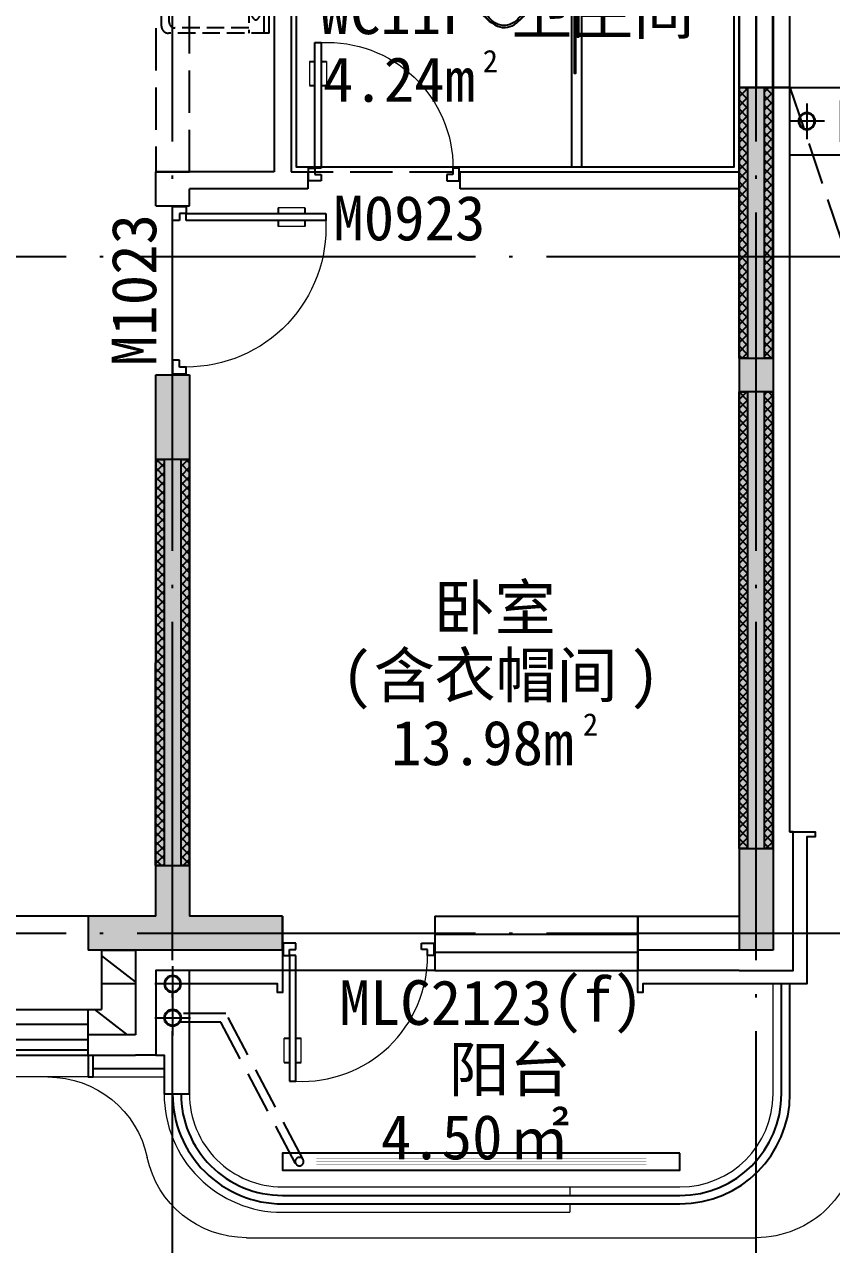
# Model space of a CAD drawing. Extents: x -46233 to 84150, y 109350 to 390860.
# Drawn here: x 45276 to 50049, y 254659 to 261873 of the extents above; entities that cross this region are included whole.
import ezdxf
from ezdxf.xclip import XClip

# ---------------------------------------------------------------- set-up
doc = ezdxf.new("R2010")
doc.units = 0
doc.header["$LTSCALE"] = 1000
doc.header["$MEASUREMENT"] = 0
doc.header["$XCLIPFRAME"] = 0
for name, pattern in [('125-WC-2x1.6+2.65x1.6$0$__DASH', [0.35, 0.25, -0.1]), ('3#-轴线$1$DOTE', [2.42, 2, -0.2, 0.02, -0.2]), ('3#楼O层线脚$0$DASH', [0.35, 0.25, -0.1]), ('3#楼O层线脚$0$DOTE', [2.42, 2, -0.2, 0.02, -0.2]), ('DASH', [0.35, 0.25, -0.1])]:
    doc.linetypes.add(name, pattern=pattern)
doc.layers.get('Defpoints').update_dxf_attribs({"color": 4, "linetype": 'DASH'})
for name, color, linetype in [('125-MC编号-偶反$0$A-ANNO-TEXT', 255, 'Continuous'), ('125-O-MC$0$A-ANNO-HATC-SOLD', 252, 'Continuous'), ('125-O-MC$0$A-COLU-CONC-HATC', 204, 'Continuous'), ('125-O-MC$0$A-DOOR', 51, 'Continuous'), ('125-O-MC$0$A-FLOR-HRAL', 71, 'Continuous'), ('125-O-MC$0$A-WALL-BLOK', 131, 'Continuous'), ('125-O-MC$0$A-WALL-INSL', 241, 'Continuous'), ('125-WC-2x1.6+2.65x1.6$0$A-FLOR-SPCL', 225, 'Continuous'), ('125-WC-2x1.6+2.65x1.6$0$FF-FIXT', 31, 'Continuous'), ('125-WC-2x1.6+2.65x1.6$0$FF-洁具及配件', 31, 'Continuous'), ('125-墙体$0$125-墙体$0$A-COLU-CONC-HATC', 204, 'Continuous'), ('125-墙体$0$125-墙体$0$A-DOOR', 51, 'Continuous'), ('125-墙体$0$125-墙体$0$A-WALL-BLOK', 131, 'Continuous'), ('125-墙体$0$125-墙体$0$A-WALL-CONC', 9, 'Continuous'), ('125-墙体$0$125-墙体$0$A-WALL-INSL', 241, 'Continuous'), ('125-文字-标反$0$A-ANNO-TEXT', 7, 'Continuous'), ('3#-轴线$1$A-ANNO-DOTE', 10, '3#-轴线$1$DOTE'), ('3#楼O层线脚$0$A-00-HX-113-wall-01Y$0$HRAL', 31, 'Continuous'), ('3#楼O层线脚$0$A-00-HX-113-wall-01Y$0$SUPF', 151, 'Continuous'), ('3#楼O层线脚$0$A-FLOR-OVHD', 171, '3#楼O层线脚$0$DASH'), ('3#楼O层线脚$0$A-FLOR-UNDR', 177, 'Continuous'), ('3#楼O层线脚$0$bolibeiban剖', 4, 'Continuous'), ('A-ANNO-HATC-PATT', 8, 'Continuous'), ('A-ANNO-TEXT', 255, 'Continuous'), ('A-DRAN-SYMB', 243, 'Continuous'), ('A-WALL-INSL', 241, 'Continuous'), ('S-ANNO-TEXT', 7, 'Continuous'), ('S-PC-FQ-WYQ', 4, 'Continuous')]:
    doc.layers.add(name, color=color, linetype=linetype)
doc.layers.add('3#楼O层线脚$0$A-00-15-1#-PM-2F$0$00-装饰-看', color=46, linetype='Continuous', lineweight=5)
doc.layers.add('3#楼O层线脚$0$A-00-15-4#-PM-TF$0$00-装饰-看', color=46, linetype='Continuous', lineweight=5)
doc.styles.add('125-MC编号-偶反$0$Standard', font='')
doc.styles.add('125-文字-标反$0$Standard', font='')
doc.styles.get("Standard").update_dxf_attribs({"font": ''})
doc.styles.get('125-MC编号-偶反$0$Standard').set_extended_font_data('SimSun')
doc.styles.get('125-文字-标反$0$Standard').set_extended_font_data('SimSun')
doc.styles.get('Standard').set_extended_font_data('SimSun')
pattern_1 = [(0, (0, 0), (0, 350), []), (37.875, (400, 0), (-169.615, 218.0767), []), (90, (400, 0), (-450, 3e-14), [])]

# ---------------------------------------------------------------- blocks, each defined once
blk = doc.blocks.new('125-WC-2x1.6+2.65x1.6$0$A$C096A077C')
at = {"layer": '125-WC-2x1.6+2.65x1.6$0$A-FLOR-SPCL'}
blk.add_line((-182.2, 0), (56.6, 0), dxfattribs=at)
for points in [[(-366, -84), (-534, -84), (-534, 84), (-366, 84)], [(-368.8, -81.2), (-531.2, -81.2), (-531.2, 81.2), (-368.8, 81.2)], [(-30, -23), (-30, 23), (-150, 23), (-150, -23)], [(-150, 20), (-150, -20), (-30, -20), (-30, 20)], [(-30, -60), (-30, 60), (0, 60), (0, -60)]]:
    blk.add_lwpolyline(points, close=True, dxfattribs=at)
for points in [[(-450, -44.8), (-450, 44.8)], [(-405.2, 0), (-494.8, 0)]]:
    blk.add_lwpolyline(points, dxfattribs=at)
blk.add_circle((-450, 0), 11.2, dxfattribs=at)
blk = doc.blocks.new('125-WC-2x1.6+2.65x1.6$0$A$C569A68CE')
at = {"layer": '125-WC-2x1.6+2.65x1.6$0$A-FLOR-SPCL'}
for p, q in [((-17.2, -195.2), (-16.1, -195.2)), ((14, -195.2), (15.1, -195.2))]:
    blk.add_line(p, q, dxfattribs=at)
for points in [[(20.6, 14.3), (16.6, 19.5), (11.4, 23.5), (5.4, 25.9), (-1, 26.8), (-7.5, 25.9), (-13.5, 23.5), (-18.7, 19.5), (-22.7, 14.3), (-25.1, 8.3), (-26, 1.8), (-25.1, -4.6), (-22.7, -10.6), (-18.7, -15.8), (-13.5, -19.8), (-7.6, -22.2), (-6.7, -22.7), (-6, -23.2), (-5.4, -24), (-5, -24.8), (-5, -25.7), (-5, -76.2), (-4.9, -77.3), (-4.6, -78.2), (-3.9, -79), (-3, -79.7), (-2.1, -80), (-1, -80.2), (0, -80), (0.9, -79.7), (1.8, -79), (2.5, -78.2), (2.9, -77.3), (3, -76.2), (3, -25.7), (3, -24.8), (3.3, -24), (3.9, -23.2), (4.6, -22.7), (5.5, -22.2), (11.4, -19.8), (16.6, -15.8), (20.6, -10.6), (23.1, -4.6), (24, 1.8), (23.1, 8.3)], [(20.2, 14), (16.3, 19.1), (11.2, 23), (5.3, 25.4), (-1, 26.3), (-7.3, 25.4), (-13.2, 23), (-18.3, 19.1), (-22.2, 14), (-24.6, 8.1), (-25.5, 1.8), (-24.6, -4.5), (-22.2, -10.4), (-18.3, -15.5), (-13.2, -19.4), (-7.3, -21.8), (-6.4, -22.3), (-5.6, -22.9), (-4.9, -23.8), (-4.5, -24.7), (-4.5, -25.7), (-4.5, -76.2), (-4.4, -77.2), (-4.1, -78), (-3.5, -78.7), (-2.7, -79.3), (-1.9, -79.6), (-1, -79.7), (-0.1, -79.6), (0.7, -79.3), (1.5, -78.7), (2.1, -78), (2.4, -77.2), (2.5, -76.2), (2.5, -25.7), (2.5, -24.7), (2.9, -23.8), (3.6, -22.9), (4.4, -22.3), (5.3, -21.8), (11.2, -19.4), (16.3, -15.5), (20.2, -10.4), (22.6, -4.5), (23.5, 1.8), (22.6, 8.1)], [(16, -16.3), (15, -17.1), (15, -190.2), (14.4, -194.3), (12.8, -198.2), (10.3, -201.5), (7, -204), (3.1, -205.6), (-1, -206.2), (-5.2, -205.6), (-9, -204), (-12.3, -201.5), (-14.9, -198.2), (-16.5, -194.3), (-17, -190.2), (-17, -17.1), (-18, -16.3), (-18, -190.2), (-17.5, -194.6), (-15.8, -198.7), (-13.1, -202.2), (-9.5, -204.9), (-5.4, -206.6), (-1, -207.2), (3.4, -206.6), (7.5, -204.9), (11, -202.2), (13.7, -198.7), (15.4, -194.6), (16, -190.2)], [(15, -17.1), (11.4, -19.8), (5.5, -22.2), (4.6, -22.7), (3.9, -23.2), (3.3, -24), (3, -24.8), (3, -25.7), (3, -76.2), (2.8, -77.9), (1.8, -79), (0.5, -80), (-1.6, -80.2), (-3, -79.7), (-3.9, -79), (-4.9, -77.9), (-5, -76.2), (-5, -25.7), (-5, -24.8), (-5.4, -24), (-6, -23.2), (-6.7, -22.7), (-7.6, -22.2), (-13.5, -19.8), (-17, -17.1), (-17, -190.2), (-16.5, -194.3), (-14.9, -198.2), (-12.3, -201.5), (-9, -204), (-5.2, -205.6), (-1, -206.2), (3.1, -205.6), (7, -204), (10.3, -201.5), (12.8, -198.2), (14.4, -194.3), (15, -190.2)]]:
    blk.add_lwpolyline(points, close=True, dxfattribs=at)
blk.add_lwpolyline([(-13.5, -71.5), (-13.5, -71.3), (-13.5, -71.2), (-13.4, -71), (-13.4, -70.8), (-13.3, -70.6), (-13.2, -70.5), (-13.1, -70.3), (-12.9, -70.1), (-12.8, -70), (-12.6, -69.8), (-12.2, -69.5), (-11.7, -69.2), (-11.1, -68.9), (-10.5, -68.6), (-9.9, -68.3), (-9.2, -68.1), (-7.6, -67.7), (-5.8, -67.4), (-4, -67.2), (-2, -67), (-0.1, -67), (1.9, -67.2), (3.7, -67.4), (5.5, -67.7), (7.1, -68.1), (7.8, -68.3), (8.5, -68.6), (9.1, -68.9), (9.6, -69.2), (10.1, -69.5), (10.5, -69.8), (10.7, -70), (10.9, -70.1), (11, -70.3), (11.1, -70.5), (11.2, -70.6), (11.3, -70.8), (11.4, -71), (11.4, -71.2), (11.5, -71.3), (11.5, -71.5), (11.5, -71.7), (11.4, -71.9), (11.4, -72.1), (11.3, -72.2), (11.2, -72.4), (11.1, -72.6), (11, -72.7), (10.9, -72.9), (10.7, -73.1), (10.5, -73.2), (10.1, -73.6), (9.6, -73.9), (9.1, -74.2), (8.5, -74.4), (7.8, -74.7), (7.1, -74.9), (5.5, -75.4), (3.7, -75.7), (1.9, -75.9), (-0.1, -76), (-2, -76), (-4, -75.9), (-5.8, -75.7), (-7.6, -75.4), (-9.2, -74.9), (-9.9, -74.7), (-10.5, -74.4), (-11.1, -74.2), (-11.7, -73.9), (-12.2, -73.6), (-12.6, -73.2), (-12.8, -73.1), (-12.9, -72.9), (-13.1, -72.7), (-13.2, -72.6), (-13.3, -72.4), (-13.4, -72.2), (-13.4, -72.1), (-13.5, -71.9), (-13.5, -71.7), (-13.5, -71.5)], dxfattribs=at)
blk = doc.blocks.new('125-WC-2x1.6+2.65x1.6$0$A$C05716B03')
at = {"layer": '125-WC-2x1.6+2.65x1.6$0$A-FLOR-SPCL'}
for points in [[(-100, 400), (500, 400), (500, 0), (-100, 0)], [(475, 25), (-75, 25), (-75, 375), (475, 375)]]:
    blk.add_lwpolyline(points, close=True, dxfattribs=at)
for radius in [36, 23]:
    blk.add_circle((200, 192.2), radius, dxfattribs=at)
blk = doc.blocks.new('125-WC-2x1.6+2.65x1.6$0$A$C4A066A6E')
at = {"layer": '125-WC-2x1.6+2.65x1.6$0$FF-FIXT', "color": 8}
blk.add_blockref('125-WC-2x1.6+2.65x1.6$0$A$C569A68CE', (0, 456.5), dxfattribs=at)
at = {"layer": '125-WC-2x1.6+2.65x1.6$0$FF-洁具及配件', "color": 8, "ltscale": 0.01, "xscale": -1}
blk.add_blockref('125-WC-2x1.6+2.65x1.6$0$A$C05716B03', (200, 0), dxfattribs=at)
blk = doc.blocks.new('125-WC-2x1.6+2.65x1.6$0$REWREWR')
at = {"layer": '125-WC-2x1.6+2.65x1.6$0$A-FLOR-SPCL', "linetype": '125-WC-2x1.6+2.65x1.6$0$__DASH', "ltscale": 0.5}
for p, q in [((15260162.3, -510296.4), (15260785.1, -510296.4)), ((15260112.3, -511062.7), (15260112.3, -510346.4)), ((15260150.1, -510918.5), (15260150.1, -510391.3)), ((15260190.1, -510351.3), (15260757.4, -510351.3)), ((15260797.4, -510918.5), (15260797.4, -510391.3)), ((15260835.1, -510346.4), (15260835.1, -511062.7)), ((15260835.1, -510918.1), (15260112.3, -510918.1)), ((15260112.3, -511026.9), (15260709.4, -511026.9)), ((15260242.6, -510974.7), (15260242.6, -510964.2)), ((15260323.9, -510949.8), (15260259.2, -510949.8)), ((15260259.2, -510949.8), (15260259.2, -510966.4)), ((15260259.2, -510966.4), (15260323.9, -510966.4)), ((15260323.9, -510966.4), (15260323.9, -510949.8)), ((15260334.3, -510975.9), (15260334.2, -510964.2)), ((15260709.4, -510997.1), (15260709.4, -511027.7)), ((15260792.6, -510997.1), (15260709.4, -510997.1)), ((15260792.6, -511027.7), (15260792.6, -510997.1)), ((15260792.6, -511026.9), (15260835.1, -511026.9)), ((15260112.3, -511062.7), (15260835.1, -511062.7))]:
    blk.add_line(p, q, dxfattribs=at)
blk.add_lwpolyline([(15260374, -510968.3, 0.185158), (15260369.1, -510955.6, 0.102042), (15260349.7, -510941.2, 0.060862), (15260324.6, -510933.2, 0.047173), (15260290.9, -510930, 0.047173), (15260257.1, -510933.2, 0.060862), (15260232.1, -510941.2, 0.102042), (15260212.6, -510955.6, 0.185158), (15260207.7, -510968.3, 0.185158), (15260212.6, -510981, 0.102042), (15260232.1, -510995.4, 0.060862), (15260257.1, -511003.4, 0.047173), (15260290.9, -511006.6, 0.047173), (15260324.6, -511003.4, 0.060862), (15260349.7, -510995.4, 0.102042), (15260369.1, -510981, 0.185158)], format="xyb", close=True, dxfattribs=at)
for points in [[(15260259.2, -510955.1, 0.008736), (15260256, -510955.8, 0.076276), (15260244.5, -510960.8, 0.259034), (15260242.6, -510964.2, 0.259034)], [(15260242.6, -510964.2, 0.259034), (15260244.5, -510967.6, 0.076276), (15260256, -510972.5, 0.036515), (15260269.5, -510975, 0.026615), (15260288.4, -510976, 0.026615), (15260307.2, -510975, 0.036515), (15260320.8, -510972.5, 0.076276), (15260332.3, -510967.6, 0.259034), (15260334.2, -510964.2, 0.259034), (15260332.3, -510960.8, 0.056762), (15260323.9, -510956.7, 0.036515)], [(15260242.6, -510974.7, 0.259034), (15260244.5, -510978.1, 0.076276), (15260256, -510983.1, 0.036515), (15260269.5, -510985.5, 0.026615), (15260288.4, -510986.5, 0.026615), (15260307.2, -510985.5, 0.036515), (15260320.8, -510983.1, 0.076276), (15260332.3, -510978.1, 0.259034), (15260334.2, -510974.7, 0.078462), (15260334, -510973.5, 0.056762)]]:
    blk.add_lwpolyline(points, format="xyb", dxfattribs=at)
blk.add_circle((15260748.8, -511027.7), 17.5, dxfattribs=at)
for centre, radius, start, end in [((15260162.3, -510346.4), 50, 90, 180), ((15260785.1, -510346.4), 50, 0, 90), ((15260190.1, -510391.3), 40, 90, 180), ((15260757.4, -510391.3), 40, 0, 90)]:
    blk.add_arc(centre, radius, start, end, dxfattribs=at)
at = {"layer": '125-WC-2x1.6+2.65x1.6$0$A-FLOR-SPCL', "linetype": '125-WC-2x1.6+2.65x1.6$0$__DASH', "ltscale": 0.5, "width": 0.8, "flags": 9}
for tag in ['YSIZE', 'XSIZE']:
    blk.add_attdef(tag, (15260490.1, -511062.7), '', height=0.5, rotation=180, dxfattribs=at)
blk = doc.blocks.new('125-WC-2x1.6+2.65x1.6$0$A$C446C3F73')
at = {"layer": '125-WC-2x1.6+2.65x1.6$0$A-FLOR-SPCL'}
blk.add_lwpolyline([(-50, -50), (50, -50), (50, 50), (-50, 50)], close=True, dxfattribs=at)
for centre, radius in [((-39.1, 39.1), 4), ((0, 0), 40), ((39.1, 39.1), 4), ((-39.1, -39.1), 4), ((39.1, -39.1), 4)]:
    blk.add_circle(centre, radius, dxfattribs=at)
blk = doc.blocks.new('125-WC-2x1.6+2.65x1.6$0$dfghrtjrtuj6')
at = {"layer": '125-WC-2x1.6+2.65x1.6$0$A-FLOR-SPCL'}
for points in [[(-217, 0, 0.071142), (-213, -58.1, 0.019152), (-192.8, -212.4, 0.090609), (-149, -404.1, 0.163158), (-38.2, -508, 0.273043), (72.6, -489.5, 0.094885), (149, -404.1, 0.090609), (192.8, -212.4, 0.019152), (213, -58.1, 0.071142), (217, 0)], [(-165, -12.4, 0.180688), (-197.1, -185.5, -4.705295)], [(-106.5, -6.4, 0.237416), (-193.6, -207.9, -3.87225)], [(-119.9, -51.4, 0.129606), (-179.5, -259.3, 0.211204), (-80.1, -482.5, 2.252949)], [(105.7, -51.3, -0.095348), (165.9, -224.7, -0.180567), (119.8, -417.3, -0.059956), (65.2, -480.7, -0.149733), (0, -503.9, -0.149733), (-65.2, -480.7, -0.059956), (-119.9, -417.3, -0.180567), (-165.9, -224.7, -0.095348), (-105.7, -51.3, 0.095348)], [(-61.3, -50.9), (-61.5, -31.5, 1.018669), (-84.1, -31.5), (-85.1, -51.1)], [(61.3, -50.9), (61.5, -31.5, -1.018669), (84.1, -31.5), (85.1, -51.1)], [(119.9, -51.4, -0.129606), (179.5, -259.3, -0.211204), (80.1, -482.5, -2.252949)], [(106.5, -6.4, -0.237416), (193.6, -207.9, 3.87225)], [(165, -12.4, -0.180688), (197.1, -185.5, 4.705295)]]:
    blk.add_lwpolyline(points, format="xyb", dxfattribs=at)
blk.add_lwpolyline([(-119.9, -51.4), (119.9, -51.4)], dxfattribs=at)
blk = doc.blocks.new('125-WC-2x1.6+2.65x1.6')
at = {"layer": '125-WC-2x1.6+2.65x1.6$0$A-FLOR-SPCL'}
for p, q in [((3320, -970), (2130, -970)), ((1030, -1370), (1970, -1370)), ((990, -1930), (990, -1730)), ((1770, -1930), (990, -1930))]:
    blk.add_line(p, q, dxfattribs=at)
for points in [[(1030, -1570), (1970, -1570), (1970, -30), (30, -30), (30, -1220), (1030, -1220)], [(994.7, -542.8), (1004.7, -542.8), (1004.7, -1137.8), (994.7, -1137.8)], [(1009, -625), (1019, -625), (1019, -1220), (1009, -1220)], [(716, -1250), (934, -1250), (934, -1584), (716, -1584)], [(1279.8, -1413.6), (1720.2, -1413.6), (1720.2, -1525.9), (1279.8, -1525.9)], [(2130, -1570), (3320, -1570), (3320, -1410), (2130, -1410)], [(2150, -1550), (3300, -1550), (3300, -1430), (2150, -1430)], [(30, -1730), (2620, -1730), (2620, -3270), (30, -3270)], [(947.9, -1730), (957.9, -1730), (957.9, -2500), (947.9, -2500)], [(990, -1890), (2620, -1890), (2620, -1730), (990, -1730)], [(1010, -1870), (2600, -1870), (2600, -1750), (1010, -1750)], [(966.4, -1945.7), (976.4, -1945.7), (976.4, -2715.7), (966.4, -2715.7)]]:
    blk.add_lwpolyline(points, close=True, dxfattribs=at)
for points in [[(970, -30), (970, -1220)], [(1030, -30), (1030, -1220)], [(2100, -950), (2130, -950), (2130, -1570), (3320, -1570), (3320, -970), (3450, -970), (3450, -1000.4)], [(934, -1250), (716, -1584)], [(716, -1250), (934, -1584)], [(930.5, -3270), (930.5, -1730)], [(990, -3270), (990, -1730)], [(1770, -1730), (2620, -1730), (2620, -2330), (1770, -2330), (1770, -1930)]]:
    blk.add_lwpolyline(points, dxfattribs=at)
at = {"layer": '125-WC-2x1.6+2.65x1.6$0$A-FLOR-SPCL', "linetype": '125-WC-2x1.6+2.65x1.6$0$__DASH', "ltscale": 0.5}
blk.add_lwpolyline([(1612.7, -1886.4), (1172.3, -1886.4), (1172.3, -1774.1), (1612.7, -1774.1)], close=True, dxfattribs=at)
at = {"layer": 'Defpoints'}
for points in [[(0, 0), (2000, 0), (2000, -1600), (0, -1600)], [(0, -1700), (2650, -1700), (2650, -3300), (0, -3300)]]:
    blk.add_lwpolyline(points, close=True, dxfattribs=at)
at = {"layer": '125-WC-2x1.6+2.65x1.6$0$A-FLOR-SPCL'}
for name, p, rotation in [('125-WC-2x1.6+2.65x1.6$0$A$C096A077C', (450, -1220), 270), ('125-WC-2x1.6+2.65x1.6$0$A$C4A066A6E', (2724, -1086.7), 180), ('125-WC-2x1.6+2.65x1.6$0$A$C096A077C', (480, -1730), 90)]:
    blk.add_blockref(name, p, dxfattribs=dict(at, rotation=rotation))
at = {"layer": '125-WC-2x1.6+2.65x1.6$0$A-FLOR-SPCL', "xscale": -1}
for name, p, rotation in [('125-WC-2x1.6+2.65x1.6$0$dfghrtjrtuj6', (1502.5, -1370), 180), ('125-WC-2x1.6+2.65x1.6$0$A$C446C3F73', (450, -1150), 270), ('125-WC-2x1.6+2.65x1.6$0$A$C446C3F73', (1080, -1320), 270), ('125-WC-2x1.6+2.65x1.6$0$A$C446C3F73', (480, -1780), 270), ('125-WC-2x1.6+2.65x1.6$0$A$C446C3F73', (1040, -1980), 270)]:
    blk.add_blockref(name, p, dxfattribs=dict(at, rotation=rotation))
at = {"layer": '125-WC-2x1.6+2.65x1.6$0$A-FLOR-SPCL'}
blk.add_blockref('125-WC-2x1.6+2.65x1.6$0$A$C4A066A6E', (2199.2, -2212.4), dxfattribs=at)
at = {"layer": '125-WC-2x1.6+2.65x1.6$0$A-FLOR-SPCL', "xscale": -1}
blk.add_blockref('125-WC-2x1.6+2.65x1.6$0$A$C446C3F73', (2800, -1839.7), dxfattribs=at)
at = {"layer": '125-WC-2x1.6+2.65x1.6$0$A-FLOR-SPCL', "xscale": -0.830108359133127, "yscale": 0.830108359133127, "zscale": 0.830108359133127, "rotation": 270}
blk.add_blockref('125-WC-2x1.6+2.65x1.6$0$REWREWR', (427017.4, -12670026.1), dxfattribs=at)
at = {"layer": '125-WC-2x1.6+2.65x1.6$0$FF-洁具及配件', "xscale": -1}
blk.add_blockref('125-WC-2x1.6+2.65x1.6$0$dfghrtjrtuj6', (1390, -1930), dxfattribs=at)
blk = doc.blocks.new('125-墙体$0$125-墙体$0$$DorLib2D$00000009')
for p, q in [((0.4129, 0.9053), (0.4129, 0.0807)), ((0.4541, 0.9053), (0.4129, 0.9053)), ((0.4541, 0.0807), (0.4541, 0.9053)), ((0.4129, 0.7822), (0.378, 0.7822)), ((0.489, 0.7822), (0.4541, 0.7822)), ((0.4129, 0.6235), (0.378, 0.6235)), ((0.489, 0.6235), (0.4541, 0.6235)), ((-0.4941, 0.0807), (-0.4529, 0.0807)), ((-0.4941, -0.0018), (-0.4941, 0.0807)), ((-0.4529, 0.0807), (-0.4529, 0.0395)), ((0.4129, 0.0807), (0.4541, 0.0807)), ((0.4953, 0.0807), (0.4541, 0.0807)), ((0.4541, 0.0807), (0.4541, 0.0395)), ((0.4953, -0.0018), (0.4953, 0.0807)), ((-0.4529, 0.0395), (-0.4117, 0.0395)), ((-0.4117, 0.0395), (-0.4117, -0.0018)), ((0.4541, 0.0395), (0.4129, 0.0395)), ((0.4129, 0.0395), (0.4129, -0.0018)), ((-0.4941, -0.0018), (-0.4941, -0.0018)), ((-0.4117, -0.0018), (-0.4941, -0.0018)), ((0.4129, -0.0018), (0.4953, -0.0018)), ((0.4953, -0.0018), (0.4953, -0.0018))]:
    blk.add_line(p, q)
at = {"lineweight": 13}
for p, q in [((0.378, 0.7822), (0.378, 0.6235)), ((0.489, 0.7822), (0.489, 0.6235))]:
    blk.add_line(p, q, dxfattribs=at)
blk.add_arc((0.3716, 0.0817), 0.8246, 87.13397, 180.07167, dxfattribs=at)
blk = doc.blocks.new('125-墙体$0$125-墙体$0$$TCHSYS$WIN2D')
for p, q in [((-0.5, 0.5), (0.5, 0.5)), ((-0.5, 0.5), (-0.5, -0.5)), ((0.5, 0.5), (0.5, -0.5)), ((0.5, 0.167), (-0.5, 0.167)), ((0.5, -0.167), (-0.5, -0.167)), ((-0.5, -0.5), (0.5, -0.5))]:
    blk.add_line(p, q)
blk = doc.blocks.new('125-墙体')
at = {"layer": '125-墙体$0$125-墙体$0$A-COLU-CONC-HATC'}
for points in [[(100, -6100), (-100, -6100), (-100, -6650), (100, -6650)], [(100, -6650), (-100, -6650), (-100, -11200), (100, -11000)], [(3550, -11000), (3550, -7800), (3350, -7800), (3350, -11000), (3450, -11066.7)], [(100, -11000), (-100, -11200), (100, -11200)], [(2800, -11200), (3450, -11200), (3450, -11066.7), (3350, -11000), (2800, -11000)], [(3450, -11066.7), (3450, -11200), (3950, -11200), (3950, -11000), (3550, -11000)]]:
    blk.add_hatch(color=256, dxfattribs=at).paths.add_polyline_path(points)
at = {"layer": '125-墙体$0$125-墙体$0$A-WALL-BLOK'}
for p, q in [((2750, -5000), (2750, -6600)), ((2850, -5000), (2850, -6600)), ((1750, -6600), (100, -6600)), ((1750, -6700), (1750, -6600)), ((2750, -6600), (2650, -6600)), ((2650, -6600), (2650, -6700)), ((2850, -6600), (3550, -6600)), ((3550, -6800), (3550, -6600)), ((100, -6700), (1750, -6700)), ((2650, -6700), (2800, -6700)), ((2800, -6700), (3350, -6700)), ((3350, -6800), (3350, -6700))]:
    blk.add_line(p, q, dxfattribs=at)
at = {"layer": '125-墙体$0$125-墙体$0$A-WALL-CONC'}
for p, q in [((-100, -6100), (100, -6100)), ((-100, -6100), (-100, -6650)), ((100, -6100), (100, -6650)), ((-100, -6650), (-100, -11200)), ((100, -6650), (100, -11000)), ((3550, -6800), (3350, -6800)), ((3550, -7800), (3350, -7800)), ((3350, -7800), (3350, -11000)), ((3550, -11000), (3550, -7800)), ((100, -11000), (100, -11000)), ((100, -11000), (100, -11200)), ((2800, -11000), (3350, -11000)), ((2800, -11000), (2800, -11200)), ((3550, -11000), (3950, -11000)), ((3950, -11000), (3950, -11200)), ((-100, -11200), (100, -11200)), ((2800, -11200), (3450, -11200)), ((3450, -11200), (3950, -11200))]:
    blk.add_line(p, q, dxfattribs=at)
at = {"layer": '125-墙体$0$125-墙体$0$A-WALL-INSL'}
blk.add_line((-200, -6100), (-100, -6100), dxfattribs=at)
at = {"layer": 'Defpoints'}
blk.add_lwpolyline([(3350, -3300), (3550, -3300), (3550, -6600), (3350, -6600)], close=True, dxfattribs=at)
blk.add_blockref('125-WC-2x1.6+2.65x1.6', (100, -3300))
at = {"layer": '125-墙体$0$125-墙体$0$A-DOOR'}
for name, p, xscale, yscale, zscale, rotation in [('125-墙体$0$125-墙体$0$$TCHSYS$WIN2D', (-50, -5750), -700, 300, 300, 270), ('125-墙体$0$125-墙体$0$$DorLib2D$00000009', (3450, -7300), 1000, 1000, 200, 90)]:
    blk.add_blockref(name, p, dxfattribs=dict(at, xscale=xscale, yscale=yscale, zscale=zscale, rotation=rotation))
at = {"layer": '125-墙体$0$125-墙体$0$A-DOOR', "xscale": 900, "yscale": 900, "zscale": 100}
blk.add_blockref('125-墙体$0$125-墙体$0$$DorLib2D$00000009', (2200, -6650), dxfattribs=at)
blk = doc.blocks.new('125-文字-标')
at = {"layer": 'Defpoints'}
blk.add_lwpolyline([(-10350, 4000), (-7150, 4000), (-7150, 7000), (-10350, 7000)], close=True, dxfattribs=at)
blk = doc.blocks.new('125-文字-标反')
at = {"layer": '125-文字-标反$0$A-ANNO-TEXT', "style": '125-文字-标反$0$Standard'}
for s, height, p in [('卫生间', 264.35, (9003.5, 1315)), ('WC11F', 264.35, (7869.3, 1315)), ('卧室', 264.35, (8543.7, -2206.6)), ('含衣帽间', 264.35, (8188.6, -2606.6)), ('(', 264.3, (7999.5, -2606.6)), (')', 264.3, (9700.8, -2606.6))]:
    blk.add_text(s, height=height, dxfattribs=at).set_placement(p)
at = {"layer": 'Defpoints', "style": '125-文字-标反$0$Standard'}
for s, height, p in [('4.24m', 264.35, (7888.6, 915)), ('2', 132.2, (8833.7, 1090)), ('2', 132.2, (9425.7, -2831.6)), ('13.98m', 264.35, (8291.6, -3006.6))]:
    blk.add_text(s, height=height, dxfattribs=at).set_placement(p)
blk = doc.blocks.new('3#-标准层')
at = {"xscale": -1}
blk.add_blockref('125-墙体', (41800, 0), dxfattribs=at)
for name, p in [('125-文字-标', (10450, -7100)), ('125-文字-标反', (31350, -7100))]:
    blk.add_blockref(name, p)
blk = doc.blocks.new('125-O-MC$0$BGBFG')
at = {"layer": '125-O-MC$0$A-FLOR-HRAL'}
blk.add_lwpolyline([(0, 0), (700, 0), (700, -60), (0, -60)], close=True, dxfattribs=at)
blk.add_lwpolyline([(700, 0), (700, -90)], dxfattribs=at)
blk = doc.blocks.new('125-O-MC$0$$DorLib2D$00000009')
for p, q in [((0.4129, 0.9053), (0.4129, 0.0807)), ((0.4541, 0.9053), (0.4129, 0.9053)), ((0.4541, 0.0807), (0.4541, 0.9053)), ((0.4129, 0.7822), (0.378, 0.7822)), ((0.489, 0.7822), (0.4541, 0.7822)), ((0.4129, 0.6235), (0.378, 0.6235)), ((0.489, 0.6235), (0.4541, 0.6235)), ((-0.4941, 0.0807), (-0.4529, 0.0807)), ((-0.4941, -0.0018), (-0.4941, 0.0807)), ((-0.4529, 0.0807), (-0.4529, 0.0395)), ((0.4129, 0.0807), (0.4541, 0.0807)), ((0.4953, 0.0807), (0.4541, 0.0807)), ((0.4541, 0.0807), (0.4541, 0.0395)), ((0.4953, -0.0018), (0.4953, 0.0807)), ((-0.4529, 0.0395), (-0.4117, 0.0395)), ((-0.4117, 0.0395), (-0.4117, -0.0018)), ((0.4541, 0.0395), (0.4129, 0.0395)), ((0.4129, 0.0395), (0.4129, -0.0018)), ((-0.4941, -0.0018), (-0.4941, -0.0018)), ((-0.4117, -0.0018), (-0.4941, -0.0018)), ((0.4129, -0.0018), (0.4953, -0.0018)), ((0.4953, -0.0018), (0.4953, -0.0018))]:
    blk.add_line(p, q)
at = {"lineweight": 13}
for p, q in [((0.378, 0.7822), (0.378, 0.6235)), ((0.489, 0.7822), (0.489, 0.6235))]:
    blk.add_line(p, q, dxfattribs=at)
blk.add_arc((0.3716, 0.0817), 0.8246, 87.13397, 180.07167, dxfattribs=at)
blk = doc.blocks.new('125-O-MC$0$$TCHSYS$WIN2D')
for p, q in [((-0.5, 0.5), (0.5, 0.5)), ((-0.5, 0.5), (-0.5, -0.5)), ((0.5, 0.5), (0.5, -0.5)), ((0.5, 0.1667), (-0.5, 0.1667)), ((0.5, -0.1667), (-0.5, -0.1667)), ((-0.5, -0.5), (0.5, -0.5))]:
    blk.add_line(p, q)
blk = doc.blocks.new('125-O-MC$0$$WINLIB2D$00000001')
at = {"color": 0}
for points in [[(-0.5, 0.5), (-0.5, -0.5)], [(-0.5, 0.5), (0.5, 0.5)], [(0.5, -0.5), (0.5, 0.5)], [(0.5, 0.1667), (-0.5, 0.1667)], [(0.5, -0.1667), (-0.5, -0.1667)], [(-0.5, -0.5), (0.5, -0.5)]]:
    blk.add_lwpolyline(points, dxfattribs=at)
blk = doc.blocks.new('125-O-MC')
at = {"layer": '125-O-MC$0$A-COLU-CONC-HATC'}
h = blk.add_hatch(dxfattribs=at)
h.set_pattern_fill('空心砖', color=256, scale=100, style=0)
h.set_pattern_definition(pattern_1)
h.paths.add_polyline_path([(3670, -11200), (3670, -11700), (3870, -11550), (3870, -11200)])
h = blk.add_hatch(dxfattribs=at)
h.set_pattern_fill('空心砖', color=256, scale=100, style=0)
h.set_pattern_definition(pattern_1)
h.paths.add_polyline_path([(3670, -11700), (3950, -11700), (3950, -11550), (3870, -11550)])
at = {"layer": '125-O-MC$0$A-ANNO-HATC-SOLD'}
blk.add_lwpolyline([(3950, -11000), (6950, -11000)], dxfattribs=at)
at = {"layer": '125-O-MC$0$A-DOOR'}
blk.add_line((1900, -11320), (2800, -11320), dxfattribs=at)
at = {"layer": '125-O-MC$0$A-WALL-BLOK'}
for p, q in [((700, -11000), (100, -11000)), ((100, -11000), (100, -11200)), ((700, -11200), (700, -11000)), ((2800, -11200), (2800, -11000)), ((100, -11200), (700, -11200)), ((3670, -11200), (3670, -11700)), ((3870, -11200), (3670, -11200)), ((3870, -11200), (3870, -11550)), ((3950, -11550), (3870, -11550)), ((3950, -11700), (3950, -11550)), ((3670, -11700), (3950, -11700))]:
    blk.add_line(p, q, dxfattribs=at)
at = {"layer": '125-O-MC$0$A-WALL-INSL'}
for p, q in [((700, -11320), (700, -11200)), ((100, -11320), (700, -11320)), ((3950, -11820), (3950, -11700)), ((3950, -11820), (3670, -11820))]:
    blk.add_line(p, q, dxfattribs=at)
for points in [[(100, -11320), (-220, -11320), (-220, -10500), (-200, -10500), (-200, -6100), (-100, -6100)], [(2800, -11200), (2800, -11320), (3550, -11320), (3550, -11820), (3670, -11820)]]:
    blk.add_lwpolyline(points, dxfattribs=at)
blk.add_blockref('125-O-MC$0$BGBFG', (3950, -11730))
at = {"layer": '125-O-MC$0$A-DOOR', "zscale": 320}
for name, p, xscale, yscale in [('125-O-MC$0$$TCHSYS$WIN2D', (1300, -11160), -1200, 320), ('125-O-MC$0$$DorLib2D$00000009', (2350, -11160), 900, -900)]:
    blk.add_blockref(name, p, dxfattribs=dict(at, xscale=xscale, yscale=yscale))
at = {"layer": '125-O-MC$0$A-DOOR', "xscale": 3000, "yscale": -270, "zscale": 270, "rotation": 180}
blk.add_blockref('125-O-MC$0$$WINLIB2D$00000001', (5450, -11685), dxfattribs=at)
blk = doc.blocks.new('3#-轴线')
at = {"layer": '3#-轴线$1$A-ANNO-DOTE'}
for points in [[(41800, -16100), (41800, 5500)], [(38350, -16100), (38350, -3200)], [(-3000, -7100), (45757.3, -7100)], [(-3000, -11100), (45757.3, -11100)]]:
    blk.add_lwpolyline(points, dxfattribs=at)
blk = doc.blocks.new('RTBHGYTHGYT')
at = {"layer": 'A-ANNO-TEXT'}
blk.add_text('阳台', height=264.35, dxfattribs=at).set_placement((39981.5, -936.5))
at = {"layer": 'Defpoints'}
for s, height, p in [('4.50', 264.35, (39581.3, -1337.2)), ('㎡', 264.3, (40337.4, -1337.2))]:
    blk.add_text(s, height=height, dxfattribs=at).set_placement(p)
blk = doc.blocks.new('A$C53EF3948')
at = {"layer": 'S-PC-FQ-WYQ'}
h = blk.add_hatch(dxfattribs=at)
h.set_pattern_fill('ANSI37', color=8, scale=12, angle=90)
h.set_pattern_definition([(135, (-898256.006, 678289.663), (-26.9407684, -26.9407684), []), (225, (-898256.006, 678289.663), (26.9407684, -26.9407684), [])])
h.paths.add_polyline_path([(41849.6, -7800.1), (41799.6, -7800.1), (41799.4, -6200.1), (41849.4, -6200.1)])
h = blk.add_hatch(dxfattribs=at)
h.set_pattern_fill('ANSI37', color=8, scale=12, angle=90)
h.set_pattern_definition([(135, (-898406.006, 678289.663), (-26.9407684, -26.9407684), []), (225, (-898406.006, 678289.663), (26.9407684, -26.9407684), [])])
h.paths.add_polyline_path([(41999.6, -7800.1), (41949.6, -7800.1), (41949.4, -6200.1), (41999.4, -6200.1)])
h = blk.add_hatch(dxfattribs=at)
h.set_pattern_fill('ANSI37', color=8, scale=12, angle=90)
h.set_pattern_definition([(135, (-859214.426, 676639.665), (-26.9407684, -26.9407684), []), (225, (-859214.426, 676639.665), (26.9407684, -26.9407684), [])])
h.paths.add_polyline_path([(41849.1, -10700.1), (41799.1, -10700.1), (41799.4, -8000), (41849.4, -8000)])
h = blk.add_hatch(dxfattribs=at)
h.set_pattern_fill('ANSI37', color=8, scale=12, angle=90)
h.set_pattern_definition([(135, (-859364.426, 676639.665), (-26.9407684, -26.9407684), []), (225, (-859364.426, 676639.665), (26.9407684, -26.9407684), [])])
h.paths.add_polyline_path([(41999.1, -10700.1), (41949.1, -10700.1), (41949.4, -8000), (41999.4, -8000)])
h = blk.add_hatch(dxfattribs=at)
h.set_pattern_fill('ANSI37', color=8, scale=12, angle=90)
h.set_pattern_definition([(135, (-880806.25, 675689.564), (-26.9407684, -26.9407684), []), (225, (-880806.25, 675689.564), (26.9407684, -26.9407684), [])])
h.paths.add_polyline_path([(38399.5, -10800.1), (38349.5, -10800.1), (38349.8, -8400), (38399.8, -8400)])
h = blk.add_hatch(dxfattribs=at)
h.set_pattern_fill('ANSI37', color=8, scale=12, angle=90)
h.set_pattern_definition([(135, (-880956.25, 675689.564), (-26.9407684, -26.9407684), []), (225, (-880956.25, 675689.564), (26.9407684, -26.9407684), [])])
h.paths.add_polyline_path([(38549.5, -10800.1), (38499.5, -10800.1), (38499.8, -8400), (38549.8, -8400)])
at = {"layer": 'S-PC-FQ-WYQ', "color": 8}
for points in [[(41999.8, -5500.1), (41799.5, -5500.1), (41799.4, -6200.1), (41999.6, -6200.1)], [(41849.6, -7800.1), (41799.6, -7800.1), (41799.4, -6200.1), (41849.4, -6200.1)], [(41999.4, -6200.1), (41799.4, -6200.1), (41799.6, -7800.1), (41999.6, -7800.1)], [(41999.6, -7800.1), (41949.6, -7800.1), (41949.4, -6200.1), (41999.4, -6200.1)], [(41849.1, -10700.1), (41799.1, -10700.1), (41799.4, -8000), (41849.4, -8000)], [(41999.4, -8000), (41799.4, -8000), (41799.1, -10700.1), (41999.1, -10700.1)], [(41999.1, -10700.1), (41949.1, -10700.1), (41949.4, -8000), (41999.4, -8000)], [(38399.5, -10800.1), (38349.5, -10800.1), (38349.8, -8400), (38399.8, -8400)], [(38549.8, -8400), (38349.8, -8400), (38349.5, -10800.1), (38549.5, -10800.1)], [(38549.5, -10800.1), (38499.5, -10800.1), (38499.8, -8400), (38549.8, -8400)]]:
    blk.add_lwpolyline(points, close=True, dxfattribs=at)
blk = doc.blocks.new('125-MC编号-偶反')
at = {"layer": '125-MC编号-偶反$0$A-ANNO-TEXT', "color": 2, "style": '125-MC编号-偶反$0$Standard'}
for s, p in [('M0923', (7950.2, 95.8)), ('MLC2123', (7986.3, -4542.1, 0))]:
    blk.add_text(s, height=264.35, dxfattribs=at).set_placement(p)
blk.add_text('M1023', height=264.35, rotation=90, dxfattribs=at).set_placement((6903.1, -647.4))
blk = doc.blocks.new('gertgft')
at = {"layer": 'A-ANNO-TEXT', "color": 1}
for p in [(-1206.9, -523), (-8485.3, -1213.4), (-5172.9, -1215.1)]:
    blk.add_text('(f)', height=264.35, dxfattribs=at).set_placement(p)
blk = doc.blocks.new('bhgbgf')
for name, p in [('125-MC编号-偶反', (0, 0)), ('gertgft', (10450, -4000))]:
    blk.add_blockref(name, p)
blk = doc.blocks.new('*U249')
at = {"layer": '3#楼O层线脚$0$A-FLOR-UNDR'}
blk.add_lwpolyline([(0, 0), (2350.6, 0), (2350.6, -100), (0, -100)], close=True, dxfattribs=at)
at = {"layer": '3#楼O层线脚$0$A-FLOR-UNDR', "const_width": 2}
for points in [[(200, -30), (2150.6, -30)], [(200, -50), (2150.6, -50)], [(2150.6, -70), (200, -70)]]:
    blk.add_lwpolyline(points, dxfattribs=at)
blk = doc.blocks.new('3#楼O层线脚')
at = {"layer": '3#楼O层线脚$0$A-00-15-1#-PM-2F$0$00-装饰-看'}
for p, q in [((-9349.4, -5500), (-9349.4, -5550)), ((-9349.4, -5600), (-9349.4, -5650))]:
    blk.add_line(p, q, dxfattribs=at)
at = {"layer": '3#楼O层线脚$0$A-00-15-1#-PM-2F$0$00-装饰-看', "linetype": 'ByBlock'}
blk.add_line((-7436.3, -5800), (-10450, -5800), dxfattribs=at)
for points in [[(-7099.4, -4950, -0.414214), (-7649.4, -5500), (-10000, -5500, -0.414213), (-10550, -4950), (-10550, -4299.9)], [(-6949.4, -4950, -0.414214), (-7649.4, -5650), (-9349.4, -5650)]]:
    blk.add_lwpolyline(points, format="xyb", dxfattribs=at)
for centre, start, end in [((-6262.6, -5450), 89.99999, 167.97517), ((-10450, -5200), 179.99963, 269.99989), ((-7436.3, -5200), 270, 347.97517)]:
    blk.add_arc(centre, 600, start, end, dxfattribs=at)
at = {"layer": '3#楼O层线脚$0$A-00-15-4#-PM-TF$0$00-装饰-看', "color": 251}
for points in [[(-6530, -4850), (-6949.4, -4850)], [(-6500, -4850), (-3500, -4849.9)]]:
    blk.add_lwpolyline(points, dxfattribs=at)
at = {"layer": '3#楼O层线脚$0$A-00-HX-113-wall-01Y$0$HRAL'}
blk.add_line((-7099.6, -4950), (-7099.6, -4220), dxfattribs=at)
for points in [[(-10650, 1000), (-11050, 1000), (-11050, 920), (-10950, 920), (-10950, 680), (-11050, 680), (-11050, 600), (-10650, 600)], [(-10650, -3400), (-10800, -3400), (-10800, -3430), (-10750, -3430), (-10750, -4299.9), (-9780, -4300), (-9780, -4350), (-9750, -4350), (-9750, -4220)], [(-7650, -4220), (-7650, -4350), (-7620, -4350), (-7620, -4300), (-7099.6, -4300)], [(-6900, -4720), (-6949.4, -4720), (-6949.4, -4950), (-7099.6, -4950)], [(-6500, -4720), (-6500, -4850), (-6530, -4850), (-6530, -4720)]]:
    blk.add_lwpolyline(points, dxfattribs=at)
at = {"layer": '3#楼O层线脚$0$A-00-HX-113-wall-01Y$0$SUPF'}
for points in [[(-6999.4, -4950), (-6999.4, -4950, -0.414214), (-7649.4, -5600), (-10000, -5600, -0.414213), (-10650, -4950), (-10650, -4299.9)], [(-7049.4, -4950, -0.414214), (-7649.4, -5550), (-10000, -5550, -0.414213), (-10600, -4950), (-10600, -4299.9)]]:
    blk.add_lwpolyline(points, format="xyb", dxfattribs=at)
at = {"layer": '3#楼O层线脚$0$A-FLOR-OVHD'}
for points in [[(-7771.5, -5338.3), (-7315, -4475), (-7043.3, -4475)], [(-7727.3, -5361.7), (-7284.9, -4525), (-7043.3, -4525)]]:
    blk.add_lwpolyline(points, dxfattribs=at)
blk.add_circle((-7749.4, -5350), 25, dxfattribs=at)
at = {"layer": '3#楼O层线脚$0$bolibeiban剖'}
blk.add_lwpolyline([(-6530, -4800), (-6949.7, -4800)], dxfattribs=at)
at = {"linetype": '3#楼O层线脚$0$DOTE'}
blk.add_blockref('*U249', (-10000, -5300), dxfattribs=at)
blk = doc.blocks.new('YSG-T')
at = {"layer": 'A-DRAN-SYMB', "color": 1}
for p, q in [((0, 105), (0, -105)), ((-105, 0), (105, 0))]:
    blk.add_line(p, q, dxfattribs=at)
for radius in [50, 45]:
    blk.add_circle((0, 0), radius, dxfattribs=at)
blk = doc.blocks.new('VFDCV DF')
at = {"xscale": -1}
blk.add_blockref('YSG-T', (-7000, -4500), dxfattribs=at)
blk = doc.blocks.new('雨水管')
at = {"layer": 'A-DRAN-SYMB'}
for p, q in [((100, 105), (100, -105)), ((-5, 0), (205, 0))]:
    blk.add_line(p, q, dxfattribs=at)
for radius in [50, 45]:
    blk.add_circle((100, 0), radius, dxfattribs=at)
blk = doc.blocks.new('YHHYTG')
for p in [(-10850, 800), (-7100, -4300)]:
    blk.add_blockref('雨水管', p)
blk = doc.blocks.new('vgfrtvgf')
blk.add_blockref('VFDCV DF', (0, 0))
at = {"layer": 'A-WALL-INSL'}
blk.add_blockref('YHHYTG', (0, 0), dxfattribs=at)

msp = doc.modelspace()

# ---------------------------------------------------------------- linework, layer by layer
at = {"layer": 'A-ANNO-HATC-PATT', "linetype": 'DASH'}
msp.add_lwpolyline([(49802.7, 261500), (53273, 251183.1)], dxfattribs=at)

# ---------------------------------------------------------------- block references
for name, p in [('3#-轴线', (7802.7, 267600)), ('3#-标准层', (7802.7, 267600)), ('RTBHGYTHGYT', (7802.7, 256500)), ('bhgbgf', (39152.7, 260500))]:
    msp.add_blockref(name, p)
at = {"xscale": -1}
for name, p in [('3#楼O层线脚', (39152.7, 260500)), ('vgfrtvgf', (39152.7, 260500)), ('125-O-MC', (49602.7, 267600))]:
    msp.add_blockref(name, p, dxfattribs=at)
ref = msp.add_blockref('3#-标准层', (53073, 257283.1), dxfattribs=dict(xscale=-1))
XClip(ref).set_block_clipping_path([(-1106.47159865, -6952.3233292694), (320.0000690814, -3065.9154829869)])
at = {"layer": 'S-ANNO-TEXT'}
msp.add_blockref('A$C53EF3948', (7702.7, 267700.1), dxfattribs=at)

doc.saveas('drawing.dxf')
